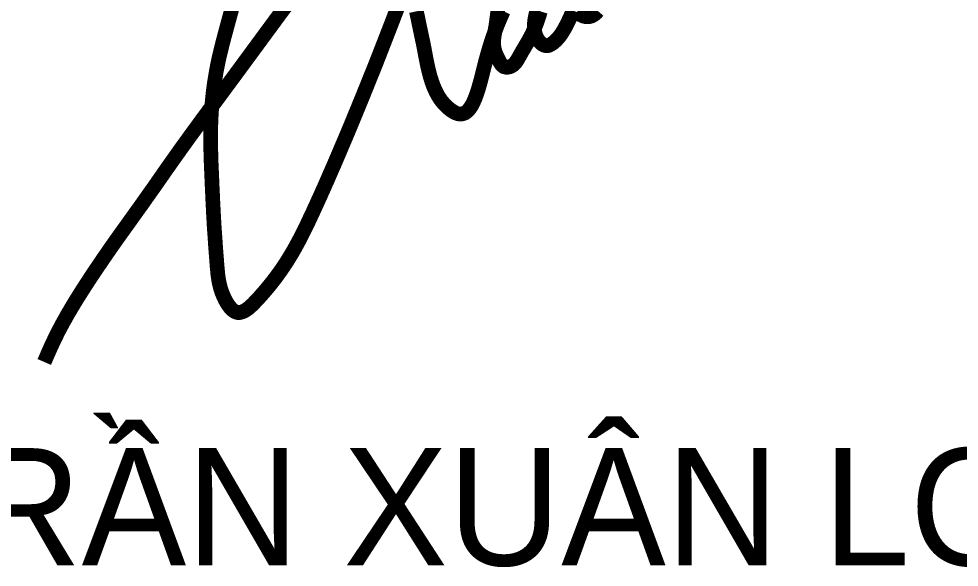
# Model space of a CAD drawing. Header units: inches. Extents: x 541671 to 837720, y 76128 to 1008472.
# Drawn here: x 821887 to 828995, y 623401 to 627545 of the extents above; entities that cross this region are included whole.
import ezdxf
from ezdxf.enums import TextEntityAlignment as Align

# ---------------------------------------------------------------- set-up
doc = ezdxf.new("R2010")
doc.units = ezdxf.units.IN
doc.header["$MEASUREMENT"] = 0
doc.layers.get('0').update_dxf_attribs({"lineweight": 18})
for name, color, linetype, lineweight in [('ISO', 153, 'Continuous', 15), ('LC Net thay', 7, 'Continuous', 25), ('LC Text1', 3, 'Continuous', 20)]:
    doc.layers.add(name, color=color, linetype=linetype, lineweight=lineweight)
doc.styles.add('Khungten', font='VHAVAN_2.TTF', dxfattribs={"width": 0.8, "height": 5000})
doc.styles.add('Title', font='VHAVAN_2.TTF', dxfattribs={"width": 0.8})
doc.styles.add('VNAVANTH', font='VHAVANB_2.TTF', dxfattribs={"width": 0.6})

# ---------------------------------------------------------------- blocks, each defined once
blk = doc.blocks.new('lcdi fix')
at = {"layer": 'ISO', "ltscale": 2, "const_width": 20}
for points in [[(38733.6, -638.3), (38733, -639), (38732.4, -639.6), (38731.8, -640.3), (38731.2, -640.9), (38730.5, -641.5), (38729.9, -642), (38729.2, -642.6), (38728.5, -643.1), (38727.8, -643.6), (38727.1, -644), (38726.7, -644.2), (38726.3, -644.4), (38726, -644.6), (38725.6, -644.8), (38725.2, -645), (38724.8, -645.2), (38724.4, -645.3), (38724, -645.4), (38723.6, -645.6), (38723.2, -645.7), (38722.8, -645.8), (38722.4, -645.9), (38722, -646), (38721.5, -646), (38721.1, -646.1), (38720.7, -646.1), (38720.3, -646.2), (38719.8, -646.2), (38719.4, -646.2), (38719, -646.2), (38718.5, -646.2), (38718.1, -646.2), (38717.7, -646.1), (38717.2, -646.1), (38716.8, -646), (38716.4, -645.9), (38715.9, -645.8), (38715.5, -645.7), (38715.1, -645.6), (38714.7, -645.5), (38714.2, -645.4), (38713.8, -645.2), (38713.4, -645.1), (38713, -644.9), (38712.6, -644.7), (38712.2, -644.5), (38711.9, -644.3), (38711.6, -644.2), (38711.1, -643.9), (38710.7, -643.7), (38710.4, -643.4), (38710, -643.2), (38709.7, -642.9), (38709.4, -642.7), (38709, -642.4), (38708.7, -642.1), (38708.4, -641.8), (38708.1, -641.5), (38707.8, -641.2), (38707.5, -640.9), (38707, -640.2), (38706.4, -639.5), (38705.9, -638.8)], [(38699.8, -637.6), (38699.1, -639.2), (38698.5, -640.8), (38697.8, -642.5), (38697.1, -644.1), (38696.4, -645.7), (38695.7, -647.3), (38695, -648.9), (38694.2, -650.4), (38693.5, -652), (38692.7, -653.6), (38692, -655.1), (38691.2, -656.7), (38690.4, -658.2), (38689.6, -659.7), (38688.8, -661.2), (38688, -662.7), (38687.2, -664.1), (38686.3, -665.6), (38685.4, -667), (38684.5, -668.4), (38683.6, -669.8), (38683.1, -670.5), (38682.6, -671.2), (38682.1, -671.9), (38681.6, -672.5), (38681.1, -673.2), (38680.5, -673.9), (38680, -674.5), (38679.4, -675.2), (38678.9, -675.8), (38678.3, -676.4), (38677.7, -677.1), (38677.1, -677.7), (38676.5, -678.3), (38675.8, -678.9), (38675.2, -679.6), (38674.6, -680.1), (38673.8, -680.8), (38673.1, -681.4), (38672.4, -681.9), (38671.6, -682.5), (38670.9, -683), (38670.1, -683.5), (38669.8, -683.7), (38669.4, -683.9), (38669, -684.1), (38668.6, -684.3), (38668.2, -684.5), (38667.8, -684.7), (38667.4, -684.9), (38667, -685), (38666.6, -685.2), (38666.2, -685.3), (38665.8, -685.4), (38665.5, -685.5), (38665.1, -685.5), (38664.7, -685.6), (38664.3, -685.6), (38663.9, -685.6), (38663.5, -685.6), (38663.1, -685.6), (38662.7, -685.6), (38662.3, -685.5), (38661.9, -685.4), (38661.5, -685.3), (38661.1, -685.2), (38660.7, -685.1), (38660.3, -684.9), (38660, -684.8), (38659.6, -684.6), (38659.2, -684.4), (38658.8, -684.2), (38658.4, -684), (38658.1, -683.7), (38657.7, -683.5), (38657.3, -683.2), (38657, -682.9), (38656.6, -682.7), (38656.3, -682.4), (38655.9, -682.1), (38655.6, -681.8), (38654.9, -681.1), (38654.3, -680.5), (38653.7, -679.8), (38653.1, -679.1), (38652.5, -678.3), (38652.1, -677.7), (38651.5, -676.8), (38651, -676.1), (38650.6, -675.3), (38650.2, -674.6), (38649.8, -673.8), (38649.5, -673), (38649.1, -672.2), (38648.8, -671.4), (38648.6, -670.6), (38648.3, -669.8), (38648.1, -669), (38647.9, -668.2), (38647.7, -667.4), (38647.6, -666.8), (38647.4, -665.8), (38647.3, -665), (38647.1, -664.1), (38647.1, -663.3), (38647, -662.5), (38646.9, -661.6), (38646.9, -660.8), (38646.9, -659.9), (38646.9, -659.1), (38646.9, -658.2), (38646.9, -657.4), (38647, -656.5), (38647, -655.7), (38647.1, -654.8), (38647.2, -654), (38647.3, -653.1), (38647.4, -652.3), (38647.5, -651.4), (38647.6, -650.5), (38647.9, -648.8), (38648.2, -647.1), (38648.5, -645.4), (38648.9, -643.8), (38649.3, -642), (38649.7, -640.4), (38650.1, -638.7)], [(38655.3, -638.8), (38654.3, -642), (38653.3, -645.3), (38652.8, -646.9), (38652.2, -648.5), (38651.7, -650.1), (38651.1, -651.7), (38650.6, -653.3), (38650, -654.9), (38649.4, -656.5), (38648.8, -658), (38648.2, -659.6), (38647.6, -661.1), (38647, -662.7), (38646.3, -664.2), (38645.6, -665.7), (38644.6, -667.9), (38644.2, -668.8), (38643.5, -670.3), (38642.7, -671.7), (38642, -673.2), (38641.2, -674.7), (38640.4, -676.2), (38639.6, -677.6), (38638.8, -679.1), (38637.1, -682), (38635.4, -684.9), (38633.7, -687.9), (38631.9, -690.8), (38630.2, -693.8), (38628.4, -696.8), (38627.6, -698.3), (38626.4, -700.5), (38625, -702.9), (38624.2, -704.4), (38623.7, -705.1), (38623.2, -705.9), (38622.8, -706.6), (38622.3, -707.3), (38621.8, -708), (38621.3, -708.7), (38620.7, -709.3), (38620.2, -709.9), (38619.6, -710.5), (38619.3, -710.8), (38619, -711.1), (38618.6, -711.4), (38618.3, -711.7), (38618, -711.9), (38617.6, -712.2), (38617.3, -712.4), (38616.9, -712.7), (38616.5, -712.9), (38616, -713.2), (38615.8, -713.3), (38615.4, -713.5), (38615, -713.7), (38614.6, -713.9), (38614.1, -714), (38613.7, -714.2), (38613.3, -714.3), (38612.9, -714.5), (38612.4, -714.6), (38612, -714.7), (38611.6, -714.8), (38611.1, -714.8), (38610.7, -714.9), (38610.2, -714.9), (38609.8, -715), (38609.4, -715), (38608.9, -715), (38608.5, -714.9), (38608.1, -714.9), (38607.7, -714.8), (38607.3, -714.7), (38606.9, -714.6), (38606.5, -714.5), (38606.1, -714.4), (38605.8, -714.2), (38605.4, -714.1), (38605.1, -713.9), (38604.7, -713.6), (38604.4, -713.4), (38604.1, -713.2), (38603.8, -712.9), (38603.5, -712.6), (38603.2, -712.3), (38602.9, -712), (38602.6, -711.7), (38602.3, -711.4), (38602, -711.1), (38601.8, -710.7), (38601.5, -710.4), (38601.2, -710), (38600.8, -709.3), (38600.3, -708.5), (38599.8, -707.7), (38599.4, -706.9), (38598.2, -704.7), (38597.7, -703.6), (38596.9, -702), (38596.5, -701.2), (38596.1, -700.4), (38595.7, -699.6), (38595.4, -698.9), (38595, -698.1), (38594.7, -697.3), (38594.4, -696.5), (38594.1, -695.8), (38593.8, -695), (38593.5, -694.2), (38593.3, -693.4), (38593, -692.6), (38592.8, -691.9), (38592.6, -691.1), (38592.4, -690.4), (38592.2, -689.5), (38592.1, -688.7), (38592, -687.9), (38591.8, -687.1), (38591.8, -686.3), (38591.7, -685.4), (38591.6, -684.6), (38591.6, -683.8), (38591.6, -683), (38591.5, -682.1), (38591.5, -681.3), (38591.6, -680.4), (38591.6, -679.6), (38591.6, -678.7), (38591.7, -677.9), (38591.7, -677), (38591.8, -676.2), (38592, -674.5), (38592.2, -672.8), (38592.4, -671), (38592.7, -669.3), (38593, -667.6), (38593.5, -664.1), (38594.1, -660.7), (38594.3, -659.7), (38594.7, -657.2), (38594.9, -655.5), (38595.2, -653.8), (38595.6, -650.4), (38596.1, -647), (38596.5, -643.6), (38596.9, -640.3), (38597.6, -633.6)], [(38604.8, -638.6), (38604.1, -640.1), (38603.4, -641.5), (38602.8, -643), (38602.1, -644.5), (38601.4, -646), (38600.8, -647.5), (38600.1, -649.1), (38599.5, -650.6), (38598.8, -652.2), (38598.1, -653.7), (38597.5, -655.3), (38596.8, -656.9), (38596.2, -658.5), (38595.5, -660.2), (38594.9, -661.8), (38594.3, -663.5), (38593.6, -665.2), (38593, -666.9), (38592.4, -668.6), (38591.7, -670.4), (38591.1, -672.1), (38590.5, -673.9), (38589.8, -675.7), (38589.2, -677.6), (38588.6, -679.4), (38588, -681.3), (38587.4, -683.2), (38586.8, -685.1), (38586.2, -687.1), (38585.6, -689), (38585, -691), (38584.4, -693), (38583.8, -695.1), (38583.2, -697.2), (38582.6, -699.3), (38582, -701.4), (38581.2, -704.2), (38580.8, -705.7), (38580.3, -707.9), (38579.7, -710.2), (38579.1, -712.4), (38578.5, -714.7), (38577.4, -719.3), (38576.2, -723.8), (38575.1, -728.4), (38574.5, -730.7), (38573.9, -733), (38573.3, -735.2), (38572.7, -737.5), (38572, -739.7), (38571.4, -741.9), (38570.8, -744), (38570.1, -746.2), (38569.8, -747.2), (38569.4, -748.2), (38569.1, -749.3), (38568.7, -750.3), (38568.4, -751.3), (38568.1, -752.3), (38567.7, -753.3), (38567.3, -754.3), (38567, -755.2), (38566.6, -756.2), (38566.3, -757.1), (38565.9, -758), (38565.5, -759), (38565.1, -759.9), (38564.7, -760.7), (38564.3, -761.6), (38564, -762.4), (38563.6, -763.3), (38563.1, -764.1), (38562.7, -764.9), (38562.3, -765.7), (38561.9, -766.4), (38561.5, -767.2), (38561, -767.9), (38560.6, -768.6), (38560.2, -769.3), (38559.7, -770), (38559.3, -770.6), (38558.8, -771.2), (38558.3, -771.8), (38557.9, -772.4), (38557.4, -773), (38556.9, -773.5), (38556.4, -774), (38555.9, -774.5), (38555.4, -775), (38554.9, -775.4), (38554.4, -775.8), (38553.9, -776.2), (38553.3, -776.6), (38552.8, -776.9), (38552.3, -777.3), (38551.7, -777.5), (38551.1, -777.8), (38550.6, -778), (38550, -778.2), (38549.4, -778.4), (38548.8, -778.6), (38548.2, -778.7), (38547.6, -778.8), (38547, -778.8), (38546.4, -778.8), (38545.7, -778.8), (38545.1, -778.8), (38544.4, -778.7), (38543.8, -778.6), (38543.1, -778.5), (38542.4, -778.3), (38541.8, -778.1), (38541.1, -777.8), (38540.4, -777.6), (38539.9, -777.4), (38538.9, -776.9), (38538.2, -776.5), (38537.5, -776.1), (38536.7, -775.7), (38536, -775.3), (38535.3, -774.8), (38534.5, -774.3), (38533.8, -773.8), (38533.2, -773.4), (38532.4, -772.8), (38531.7, -772.2), (38531, -771.7), (38530.4, -771.2), (38529.7, -770.6), (38529, -770), (38528.4, -769.5), (38527.8, -768.9), (38527.1, -768.3), (38526.5, -767.7), (38525.9, -767.1), (38525.3, -766.5), (38524.8, -765.9), (38524.2, -765.3), (38523.6, -764.7), (38523.1, -764), (38522.5, -763.4), (38522, -762.7), (38521.4, -762.1), (38520.9, -761.4), (38520.4, -760.8), (38519.9, -760.1), (38519.4, -759.4), (38518.9, -758.7), (38518.4, -758), (38517.5, -756.6), (38516.6, -755.2), (38515.7, -753.8), (38514.9, -752.3), (38514.1, -750.8), (38513.3, -749.3), (38512.5, -747.8), (38511.8, -746.2), (38511.1, -744.7), (38510.4, -743.1), (38509.7, -741.5), (38509.1, -739.9), (38508.5, -738.3), (38507.9, -736.6), (38507.3, -735), (38506.8, -733.3), (38506.2, -731.6), (38505.7, -730), (38505.2, -728.3), (38504.7, -726.6), (38504.3, -724.9), (38503.8, -723.1), (38503.4, -721.4), (38502.9, -719.7), (38502.5, -717.9), (38502.1, -716.2), (38501.7, -714.4), (38501.3, -712.7), (38500.6, -709.2), (38499.9, -705.7), (38499.2, -702.2), (38498.5, -698.7), (38497.9, -695.2), (38497.2, -691.7), (38496.7, -688.8), (38495.9, -684.9), (38495.2, -681.5), (38494.5, -678.2), (38493.8, -674.9), (38493.1, -671.6), (38492.4, -668.3), (38491, -661.7), (38489.6, -655.2), (38488.3, -648.7), (38487.6, -645.4), (38486.9, -642.1), (38486.2, -638.8)], [(38235.2, -633.1), (38233.4, -639.6), (38231.6, -646.2), (38228.8, -656.4), (38226.3, -665.8), (38224.5, -672.4), (38222.8, -678.9), (38221.9, -682.2), (38221.1, -685.5), (38220.3, -688.8), (38219.5, -692.1), (38218.7, -695.4), (38217.5, -700.3), (38217.1, -702), (38216.4, -705.3), (38215.7, -708.7), (38215, -712), (38214.4, -715.3), (38213.7, -718.7), (38213.1, -722), (38212.6, -725.3), (38212, -728.7), (38211.5, -732.1), (38210.9, -735.4), (38210.4, -738.8), (38210, -742.1), (38209.5, -745.5), (38209.1, -748.9), (38208.7, -752.3), (38208.4, -755.6), (38208, -759), (38207.7, -762.4), (38207.4, -765.8), (38207, -770.5), (38206.9, -772.5), (38206.7, -775.9), (38206.5, -779.3), (38206.3, -782.7), (38206.1, -786.1), (38206, -789.5), (38205.9, -792.9), (38205.8, -796.3), (38205.8, -799.7), (38205.7, -803.1), (38205.7, -806.5), (38205.7, -809.9), (38205.7, -813.3), (38205.7, -816.7), (38205.7, -820.1), (38205.8, -823.5), (38205.8, -826.9), (38205.9, -830.3), (38206, -833.6), (38206.2, -840.4), (38206.4, -847.2), (38206.7, -854), (38207, -860.8), (38207.3, -867.6), (38207.6, -875), (38208.2, -887.9), (38208.5, -894.7), (38208.8, -901.4), (38209.2, -908.2), (38209.5, -915), (38209.9, -921.8), (38210.3, -929.3), (38210.7, -935.4), (38211.2, -942.2), (38211.7, -949.1), (38212.1, -955.9), (38212.6, -962.7), (38212.9, -966), (38213.1, -969.4), (38213.4, -972.8), (38213.7, -976.1), (38213.9, -979.4), (38214.2, -983.4), (38214.4, -986.1), (38214.7, -989.3), (38215, -992.6), (38215.2, -994.3), (38215.3, -995.9), (38215.5, -997.5), (38215.7, -999.2), (38215.9, -1000.8), (38216.2, -1002.4), (38216.4, -1004.1), (38216.7, -1005.7), (38217, -1007.4), (38217.4, -1009), (38217.7, -1010.7), (38218.1, -1012.3), (38218.6, -1014), (38219, -1015.7), (38219.5, -1017.3), (38220.1, -1019), (38220.3, -1019.9), (38220.6, -1020.7), (38220.9, -1021.6), (38221.2, -1022.4), (38221.6, -1023.3), (38221.9, -1024.1), (38222.3, -1025), (38222.6, -1025.8), (38223, -1026.7), (38223.4, -1027.6), (38223.6, -1028.1), (38224.2, -1029.3), (38224.6, -1030.2), (38225, -1031), (38225.4, -1031.9), (38225.9, -1032.8), (38226.4, -1033.6), (38226.8, -1034.5), (38227.3, -1035.3), (38227.8, -1036.2), (38228.3, -1037), (38228.8, -1037.8), (38229.4, -1038.6), (38229.9, -1039.4), (38230.4, -1040.1), (38231, -1040.9), (38231.6, -1041.6), (38232.1, -1042.3), (38232.7, -1042.9), (38233.3, -1043.6), (38233.9, -1044.2), (38234.5, -1044.8), (38235.1, -1045.4), (38235.7, -1045.9), (38236.3, -1046.4), (38237, -1046.9), (38237.6, -1047.3), (38238.3, -1047.7), (38238.6, -1047.9), (38238.9, -1048), (38239.2, -1048.2), (38239.6, -1048.4), (38239.9, -1048.5), (38240.2, -1048.6), (38240.6, -1048.7), (38240.9, -1048.9), (38241.2, -1049), (38241.6, -1049), (38241.8, -1049.1), (38242.3, -1049.2), (38242.6, -1049.2), (38242.9, -1049.3), (38243.3, -1049.3), (38243.6, -1049.3), (38244, -1049.3), (38244.3, -1049.3), (38244.7, -1049.3), (38245, -1049.3), (38245.4, -1049.2), (38245.7, -1049.2), (38246.1, -1049.1), (38246.4, -1049.1), (38247.1, -1048.9), (38247.8, -1048.7), (38248.5, -1048.5), (38249.3, -1048.2), (38250, -1047.9), (38250.7, -1047.6), (38251.4, -1047.2), (38252.2, -1046.8), (38252.9, -1046.4), (38253.6, -1045.9), (38254.3, -1045.4), (38255.1, -1044.9), (38255.8, -1044.4), (38256.5, -1043.8), (38257.3, -1043.3), (38258, -1042.7), (38258.7, -1042.1), (38259.4, -1041.4), (38260.2, -1040.8), (38260.9, -1040.1), (38261.6, -1039.5), (38262.3, -1038.8), (38263.1, -1038.1), (38263.8, -1037.4), (38265.2, -1035.9), (38266.6, -1034.4), (38268, -1033), (38269.5, -1031.4), (38270.8, -1030), (38272.2, -1028.5), (38273.5, -1027), (38274.8, -1025.5), (38276.1, -1024), (38277.4, -1022.6), (38278.7, -1021.1), (38279.9, -1019.6), (38281.2, -1018.2), (38282.4, -1016.7), (38283.6, -1015.3), (38284.8, -1013.8), (38286, -1012.4), (38287.2, -1010.9), (38288.3, -1009.5), (38289.5, -1008), (38290.6, -1006.6), (38291.7, -1005.2), (38292.8, -1003.7), (38293.9, -1002.3), (38294.9, -1000.9), (38296, -999.5), (38297, -998), (38298.1, -996.6), (38299.1, -995.2), (38300.1, -993.8), (38301.1, -992.4), (38302.1, -991), (38303.1, -989.5), (38304, -988.1), (38305, -986.7), (38305.9, -985.3), (38306.8, -983.9), (38307.8, -982.5), (38308.7, -981.1), (38310.5, -978.3), (38312.2, -975.5), (38313.9, -972.7), (38315.6, -969.9), (38317.3, -967.1), (38318.9, -964.3), (38320.5, -961.5), (38322, -958.6), (38323.6, -955.8), (38325.1, -953), (38326.6, -950.2), (38328.1, -947.4), (38329.5, -944.5), (38331, -941.7), (38332.4, -938.9), (38333.8, -936), (38335.2, -933.1), (38336.6, -930.3), (38338, -927.4), (38339.4, -924.5), (38340.7, -921.6), (38342.1, -918.7), (38343.1, -916.5), (38344.9, -912.8), (38346.2, -909.8), (38347.6, -906.8), (38349, -903.8), (38350.4, -900.8), (38351.7, -897.8), (38353.1, -894.8), (38354.5, -891.8), (38355.9, -888.7), (38357.2, -885.6), (38360, -879.5), (38362.7, -873.3), (38365.5, -867.1), (38368.2, -860.8), (38370.9, -854.6), (38373.7, -848.3), (38376.4, -841.9), (38379.1, -835.6), (38381.8, -829.3), (38384.5, -822.9), (38387.2, -816.6), (38389.9, -810.2), (38392.6, -803.9), (38394, -800.5), (38397.9, -791.2), (38400.5, -784.8), (38403.1, -778.5), (38405.7, -772.2), (38408.3, -765.9), (38410.9, -759.5), (38413.5, -753.2), (38416, -746.9), (38418.6, -740.6), (38421.1, -734.3), (38423.6, -728), (38426.2, -721.8), (38428.7, -715.5), (38433.7, -702.9), (38438.6, -690.3), (38443.5, -677.7), (38448.4, -665.1), (38453.3, -652.5), (38458.1, -639.9), (38462.9, -627.2)], [(38314.1, -623.6), (38302.5, -639.2), (38281.8, -667.3), (38241.7, -721.8), (38233.5, -732.9), (38217.4, -754.7), (38209.3, -765.6), (38201.3, -776.6), (38194.4, -785.9), (38185.2, -798.5), (38177.2, -809.4), (38173.3, -814.9), (38169.3, -820.4), (38165.3, -825.9), (38161.4, -831.5), (38158.2, -835.9), (38153.5, -842.5), (38149.6, -848.1), (38145.7, -853.6), (38137.9, -864.8), (38130.2, -875.9), (38126.3, -881.4), (38122.3, -887), (38117.8, -893.4), (38114.5, -898.1), (38110.6, -903.6), (38106.6, -909.1), (38090.8, -931.2), (38086.8, -936.7), (38082.9, -942.2), (38078.9, -947.7), (38074.9, -953.4), (38071.1, -958.8), (38067.2, -964.4), (38063.4, -970), (38059.5, -975.5), (38055.7, -981.2), (38051.9, -986.8), (38048.1, -992.4), (38044.3, -998.1), (38040.6, -1003.7), (38037.2, -1008.9), (38033.2, -1015.1), (38029.5, -1020.8), (38027.7, -1023.7), (38025.9, -1026.6), (38024.1, -1029.4), (38022.3, -1032.3), (38020.5, -1035.2), (38018.8, -1038.1), (38017, -1041), (38015.3, -1043.9), (38013.6, -1046.9), (38011.8, -1049.8), (38010.1, -1052.7), (38008.5, -1055.7), (38007.5, -1057.5), (38005.2, -1061.6), (38003.5, -1064.6), (38001.9, -1067.6), (38000.3, -1070.6), (37998.7, -1073.6), (37997.2, -1076.6), (37995.7, -1079.6), (37994.2, -1082.7), (37992.7, -1085.7), (37990.6, -1090.1), (37989.8, -1091.9), (37988.3, -1094.9), (37987, -1098), (37985.6, -1101.1), (37984.2, -1104.2), (37981.5, -1110.5), (37978.8, -1116.7)]]:
    blk.add_lwpolyline(points, dxfattribs=at)
at = {"color": 7, "style": 'VNAVANTH'}
blk.add_text('KS. TRÇN XU¢N LONG', height=160, dxfattribs=at).set_placement((38493.4, -1394.1), align=Align.CENTER)
at = {"color": 7, "style": 'Khungten', "width": 0.8}
for tag, p in [('REVISION', (39498.8, -10746.3)), ('NGAYHT', (39546.1, -11609.4))]:
    blk.add_attdef(tag, text='', height=200, dxfattribs=at).set_placement(p, align=Align.CENTER)
at = {"layer": 'LC Text1', "style": 'Title', "width": 1.824646}
for tag, p, p2 in [('TENBANVE1', (36912.7, -8885.8), (40339.1, -8885.8)), ('TENBANVE2', (36912.7, -9562.5), (40339.1, -9562.5))]:
    blk.add_attdef(tag, text='', height=250, dxfattribs=at).set_placement(p, p2, align=Align.FIT)
at = {"layer": 'LC Text1', "style": 'Title', "width": 0.7}
blk.add_attdef('SOBANVE', text='', height=250, dxfattribs=at).set_placement((39562, -13896.2), align=Align.CENTER)

msp = doc.modelspace()

# ---------------------------------------------------------------- block references
at = {"layer": 'LC Net thay', "xscale": 5.543999978195854, "yscale": 5.543999978195854, "zscale": 5.543999978195854}
msp.add_blockref('lcdi fix', (611524.8, 631142.6), dxfattribs=at)

doc.saveas('drawing.dxf')
